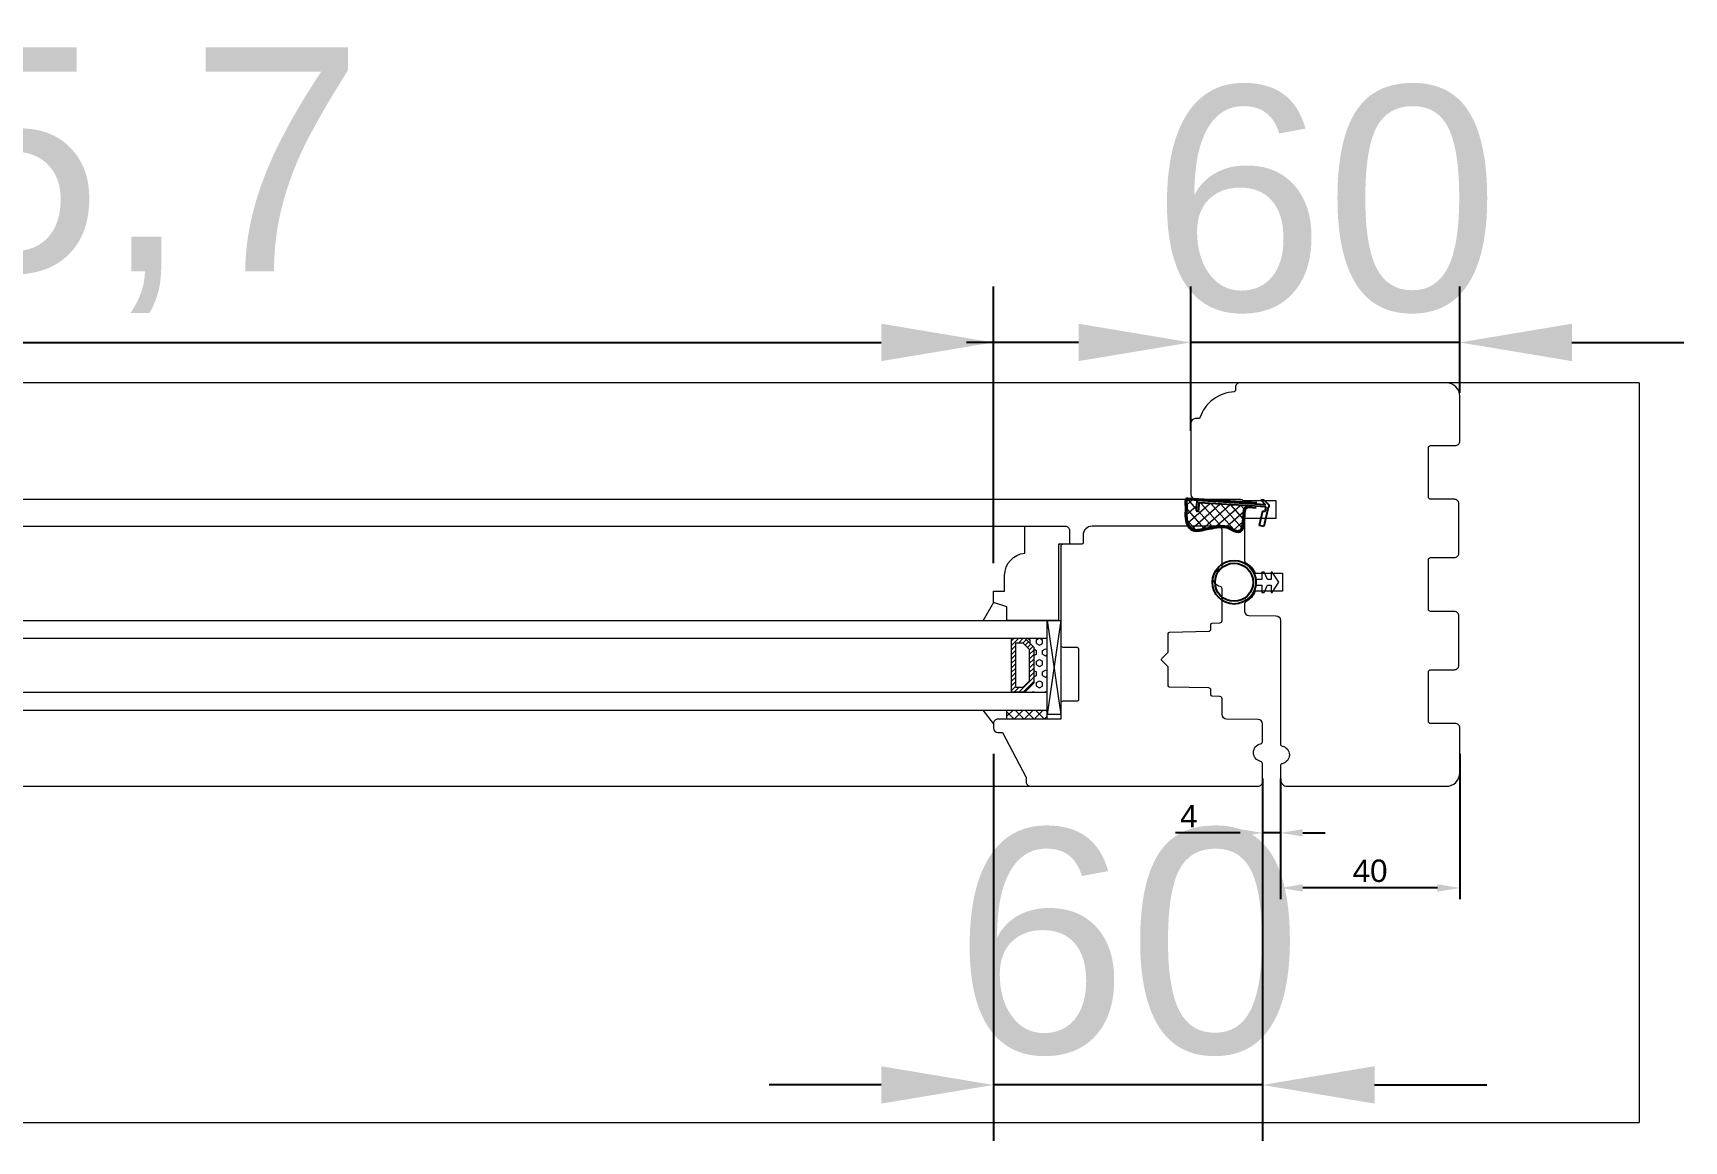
# Model space of a CAD drawing. Header units: millimetres. Extents: x 0 to 182016, y 11 to 3710.
# Drawn here: x 70585.5 to 70953.7, y 985.7 to 1232.8 of the extents above; entities that cross this region are included whole.
import ezdxf

# ---------------------------------------------------------------- set-up
doc = ezdxf.new("R2010")
doc.units = ezdxf.units.MM
for name, color, linetype, lineweight in [('Matmenys', 10, 'Continuous', 20), ('OTHER', 251, 'Continuous', 13), ('Stakta', 7, 'Continuous', 25), ('Testinės profilio linijos', 7, 'Continuous', 5)]:
    doc.layers.add(name, color=color, linetype=linetype, lineweight=lineweight)
doc.styles.get("Standard").update_dxf_attribs({"font": 'arial.ttf'})
doc.dimstyles.new('2', dxfattribs={"dimscale": 2, "dimtxt": 2.5, "dimasz": 2.5, "dimexe": 1.25, "dimexo": 0.625, "dimtad": 1, "dimtxsty": 'Standard', "dimcen": 2.5, "dimadec": 0, "dimazin": 0, "dimtfac": 1, "dimtmove": 0, "dimatfit": 3, "dimfxl": 1, "dimarcsym": 0})
doc.dimstyles.new('Padidinti matmenys', dxfattribs={"dimscale": 10, "dimtxt": 5, "dimasz": 2.5, "dimexe": 1.25, "dimexo": 0.625, "dimtad": 1, "dimdec": 1, "dimtxsty": 'Standard', "dimcen": 2.5, "dimadec": 0, "dimazin": 0, "dimtfac": 1, "dimtdec": 1, "dimtmove": 0, "dimatfit": 3, "dimfxl": 1, "dimarcsym": 0})

# ---------------------------------------------------------------- blocks, each defined once
blk = doc.blocks.new('*D1635')
at = {"layer": 'Defpoints', "color": 0, "transparency": 16777216}
for p in [(70903.66, 1073.31), (70863.66, 1067.81), (70863.66, 1042.13)]:
    blk.add_point(p, dxfattribs=at)
at = {"layer": 'Matmenys', "color": 0, "lineweight": -2, "transparency": 16777216}
for p, q in [((70903.66, 1072.06), (70903.66, 1039.63)), ((70863.66, 1066.56), (70863.66, 1039.63)), ((70898.66, 1042.13), (70868.66, 1042.13))]:
    blk.add_line(p, q, dxfattribs=at)
at = {"layer": 'Matmenys', "color": 0, "transparency": 16777216}
for points in [[(70868.66, 1042.96), (70868.66, 1041.3), (70863.66, 1042.13)], [(70898.66, 1042.96), (70898.66, 1041.3), (70903.66, 1042.13)]]:
    blk.add_solid(points, dxfattribs=at)
at = {"layer": 'Matmenys', "color": 0, "lineweight": 5, "transparency": 16777216, "insert": (70883.66, 1045.93), "char_height": 5, "attachment_point": 5}
blk.add_mtext('40', dxfattribs=at)
blk = doc.blocks.new('*D1636')
at = {"color": 0, "lineweight": -2, "transparency": 16777216}
for p, q in [((70843.66, 1144.06), (70843.66, 1176.3)), ((70903.66, 1152.56), (70903.66, 1176.3)), ((70818.66, 1163.8), (70793.66, 1163.8)), ((70903.66, 1163.8), (70843.66, 1163.8)), ((70928.66, 1163.8), (70953.66, 1163.8))]:
    blk.add_line(p, q, dxfattribs=at)
at = {"color": 0, "transparency": 16777216}
for points in [[(70818.66, 1167.97), (70818.66, 1159.64), (70843.66, 1163.8)], [(70928.66, 1167.97), (70928.66, 1159.64), (70903.66, 1163.8)]]:
    blk.add_solid(points, dxfattribs=at)
at = {"layer": 'Defpoints', "color": 0, "transparency": 16777216}
for p in [(70843.66, 1163.8), (70903.66, 1146.31), (70843.66, 1137.81)]:
    blk.add_point(p, dxfattribs=at)
at = {"color": 0, "lineweight": 5, "transparency": 16777216, "insert": (70873.66, 1195.58), "char_height": 50, "attachment_point": 5}
blk.add_mtext('60', dxfattribs=at)
blk = doc.blocks.new('*D1637')
at = {"color": 0, "lineweight": -2, "transparency": 16777216}
for p, q in [((70799.66, 1072.06), (70799.66, 985.7)), ((70859.66, 1061.81), (70859.66, 985.7)), ((70774.66, 998.2), (70749.66, 998.2)), ((70859.66, 998.2), (70799.66, 998.2)), ((70884.66, 998.2), (70909.66, 998.2))]:
    blk.add_line(p, q, dxfattribs=at)
at = {"color": 0, "transparency": 16777216}
for points in [[(70774.66, 1002.37), (70774.66, 994.04), (70799.66, 998.2)], [(70884.66, 1002.37), (70884.66, 994.04), (70859.66, 998.2)]]:
    blk.add_solid(points, dxfattribs=at)
at = {"layer": 'Defpoints', "color": 0, "transparency": 16777216}
for p in [(70799.66, 1078.31), (70859.66, 1068.06), (70799.66, 998.2)]:
    blk.add_point(p, dxfattribs=at)
at = {"color": 0, "lineweight": 5, "transparency": 16777216, "insert": (70829.66, 1029.98), "char_height": 50, "attachment_point": 5}
blk.add_mtext('60', dxfattribs=at)
blk = doc.blocks.new('*D1638')
at = {"layer": 'Defpoints', "color": 0, "transparency": 16777216}
for p in [(70859.66, 1067.81), (70863.66, 1067.81), (70859.66, 1054.42)]:
    blk.add_point(p, dxfattribs=at)
at = {"layer": 'Matmenys', "color": 0, "lineweight": -2, "transparency": 16777216}
for p, q in [((70859.66, 1066.56), (70859.66, 1051.92)), ((70863.66, 1066.56), (70863.66, 1051.92)), ((70854.66, 1054.42), (70840.26, 1054.42)), ((70863.66, 1054.42), (70859.66, 1054.42)), ((70868.66, 1054.42), (70873.66, 1054.42))]:
    blk.add_line(p, q, dxfattribs=at)
at = {"layer": 'Matmenys', "color": 0, "transparency": 16777216}
for points in [[(70854.66, 1055.25), (70854.66, 1053.59), (70859.66, 1054.42)], [(70868.66, 1055.25), (70868.66, 1053.59), (70863.66, 1054.42)]]:
    blk.add_solid(points, dxfattribs=at)
at = {"layer": 'Matmenys', "color": 0, "lineweight": 5, "transparency": 16777216, "insert": (70843.24, 1058.17), "char_height": 5, "attachment_point": 5}
blk.add_mtext('4', dxfattribs=at)
blk = doc.blocks.new('*D1642')
at = {"color": 0, "lineweight": -2, "transparency": 16777216}
for p, q in [((70344, 1114.56), (70344, 1176.3)), ((70799.66, 1114.56), (70799.66, 1176.3)), ((70369, 1163.8), (70774.66, 1163.8))]:
    blk.add_line(p, q, dxfattribs=at)
at = {"color": 0, "transparency": 16777216}
for points in [[(70369, 1167.97), (70369, 1159.64), (70344, 1163.8)], [(70774.66, 1167.97), (70774.66, 1159.64), (70799.66, 1163.8)]]:
    blk.add_solid(points, dxfattribs=at)
at = {"layer": 'Defpoints', "color": 0, "transparency": 16777216}
for p in [(70799.66, 1163.8), (70344, 1108.31), (70799.66, 1108.31)]:
    blk.add_point(p, dxfattribs=at)
at = {"color": 0, "lineweight": 5, "transparency": 16777216, "insert": (70571.83, 1200), "char_height": 50, "attachment_point": 5}
blk.add_mtext('455,7', dxfattribs=at)

msp = doc.modelspace()

# ---------------------------------------------------------------- hatches: boundary and pattern name
at = {"lineweight": 0}
h = msp.add_hatch(dxfattribs=at)
h.set_pattern_fill('JIS_WOOD', color=256, angle=90, style=0)
h.set_pattern_definition([(45, (52060.88766, -11821.59735), (0.5, -0.5), [])])
h.paths.add_polyline_path([(70808.6587729, 1095.8109378), (70808.6587729, 1087.8109378), (70806.6587729, 1085.8109378), (70803.6587729, 1085.8109378), (70803.6410394, 1097.8475204), (70806.6587729, 1097.8109378)])
h.paths.add_polyline_path([(70807.6587729, 1088.2251513), (70807.6587729, 1095.3967242), (70806.2445593, 1096.8109378), (70804.6587729, 1096.8109378), (70804.6587729, 1086.8109378), (70806.2445593, 1086.8109378)], flags=16)
h = msp.add_hatch(dxfattribs=at)
h.set_pattern_fill('HEX', color=256, scale=0.25, angle=90, style=0)
h.set_pattern_definition([(90, (52060.8877, -11821.5974), (1.374815, -4e-16), [0.79375, -1.5875]), (330, (52060.8877, -11821.5974), (-0.6874075, -1.190624716), [0.79375, -1.5875]), (30, (52060.8877, -11820.8036), (0.6874075, -1.190624716), [0.79375, -1.5875])])
h.paths.add_polyline_path([(70811.6587729, 1085.8109378), (70806.6587729, 1085.8109378), (70808.6587729, 1087.8109378), (70808.6587729, 1095.8109378), (70806.6587729, 1097.8109378), (70811.6587729, 1097.8116468)])
at = {"lineweight": 0, "ltscale": 0.5}
h = msp.add_hatch(dxfattribs=at)
h.set_pattern_fill('ANSI37', color=256, scale=0.5, angle=90, style=0)
h.set_pattern_definition([(135, (70404.6587, 1079.8116), (-1.122532, -1.122532), []), (225, (70404.6587, 1079.8116), (1.122532, -1.122532), [])])
h.paths.add_polyline_path([(70802.6587729, 1081.8116468), (70811.6587729, 1081.8116468), (70811.6587729, 1079.8116468), (70802.6587729, 1079.8116468)])
at = {"layer": 'Matmenys'}
h = msp.add_hatch(dxfattribs=at)
h.set_pattern_fill('ANSI37', color=252, scale=0.5, angle=-93.589345612, style=0)
h.set_pattern_definition([(311.4106544, (67278.6216, -271065.3749), (1.190606082, 1.0500540025), []), (41.4106544, (67278.6216, -271065.3749), (-1.0500540025, 1.190606082), [])])
edge = h.paths.add_edge_path()
edge.add_arc((70845.5729247, 1127.9313767), 0.1, 86.410654388, 176.410654388)
edge.add_line((70845.4731208, 1127.9376372), (70845.3760376, 1126.3899514))
edge.add_arc((70845.126528, 1126.4056027), 0.25, 176.410654388, 356.410654388, ccw=False)
edge.add_line((70844.8770185, 1126.4212539), (70845.0054041, 1128.4679588))
edge.add_arc((70845.105208, 1128.4616983), 0.1, 86.410654381, 176.410654388, ccw=False)
edge.add_line((70845.1114684, 1128.5615022), (70845.1162134, 1128.6371452))
edge.add_line((70845.1162134, 1128.6371452), (70843.1344125, 1128.7614595))
edge.add_spline(control_points=[(70843.1344125, 1128.7614595), (70843.055254, 1128.7496572), (70842.9852624, 1128.7384817), (70842.9015115, 1128.7166877), (70842.8779472, 1128.7073019), (70842.8540642, 1128.694607), (70842.8460046, 1128.6883578), (70842.8215168, 1128.662769), (70842.8026239, 1128.633532), (70842.7689206, 1128.5292122), (70842.7557986, 1128.45628), (70842.7360965, 1128.2032969), (70842.7465948, 1127.9894628), (70842.7659229, 1127.5469844), (70842.7703983, 1127.3276555), (70842.7714745, 1126.9077646), (70842.7684425, 1126.7046785), (70842.7557321, 1126.1144711), (70842.7425556, 1125.746421), (70842.7428173, 1124.9932396), (70842.7613136, 1124.6164897), (70842.8645, 1124.0233853), (70842.924394, 1123.7958143), (70843.0774296, 1123.3987131), (70843.160179, 1123.2269254), (70843.3641792, 1122.8857577), (70843.484294, 1122.719555), (70843.7517391, 1122.4283953), (70843.8994128, 1122.3048153), (70844.1805973, 1122.1450966), (70844.3158936, 1122.0975426), (70844.6171924, 1122.0379377), (70844.7807924, 1122.0272343), (70845.3653892, 1122.0409782), (70845.8293048, 1122.1357324), (70846.7218009, 1122.3074747), (70847.1488812, 1122.3911693), (70848.2272298, 1122.6023556), (70848.8852804, 1122.7360897), (70849.8783823, 1122.8610157), (70850.1819834, 1122.8915096), (70850.804027, 1122.915845), (70851.1199311, 1122.9083043), (70851.6691393, 1122.8234199), (70851.9052227, 1122.7620813), (70852.3058741, 1122.589621), (70852.4645067, 1122.4947725), (70852.7631654, 1122.3105041), (70852.9046227, 1122.2206466), (70853.2064056, 1122.0645635), (70853.3714583, 1121.9945934), (70853.73658, 1121.8748621), (70853.9375301, 1121.8318596), (70854.2769467, 1121.8079609), (70854.4189322, 1121.8211667), (70854.6141529, 1121.881206), (70854.6794807, 1121.9179461), (70854.806204, 1122.0264953), (70854.8653819, 1122.0985614), (70855.0224594, 1122.362649), (70855.1039591, 1122.6037573), (70855.2205764, 1123.1541683), (70855.2571079, 1123.4623634), (70855.3103794, 1124.0585812), (70855.3296019, 1124.3461322), (70855.3729613, 1124.876622), (70855.3950975, 1125.1248805), (70855.4313118, 1125.5296828), (70855.4453982, 1125.6870861), (70855.4735203, 1126.0110185), (70855.4885564, 1126.1893357), (70855.5568414, 1126.4922028), (70855.5924764, 1126.6100248), (70855.6880732, 1126.8225036), (70855.7412201, 1126.9164184), (70855.8598609, 1127.0616121), (70855.9154831, 1127.1166303), (70856.0392503, 1127.2057222), (70856.1028774, 1127.2386016), (70856.2217414, 1127.2867698), (70856.2788184, 1127.303651), (70856.3793988, 1127.3295949), (70856.4237944, 1127.3393125), (70856.4647907, 1127.3483485)], knot_values=[0, 0, 0, 0, 0.2245066002, 0.2245066002, 0.377043448, 0.377043448, 0.5295802957, 0.5295802957, 0.8082977366, 0.8082977366, 1.0870151774, 1.0870151774, 1.6244414062, 1.6244414062, 2.161867635, 2.161867635, 2.6992938638, 2.6992938638, 3.7741463214, 3.7741463214, 5.0334406395, 5.0334406395, 5.8656302806, 5.8656302806, 6.5060139406, 6.5060139406, 7.1463976006, 7.1463976006, 7.7996240151, 7.7996240151, 8.3563201169, 8.3563201169, 8.9130162187, 8.9130162187, 10.239934143, 10.239934143, 11.5668520673, 11.5668520673, 13.5970761059, 13.5970761059, 14.4582175179, 14.4582175179, 15.3193589298, 15.3193589298, 15.9856015553, 15.9856015553, 16.5061017172, 16.5061017172, 17.0266018791, 17.0266018791, 17.547102041, 17.547102041, 18.1672448488, 18.1672448488, 18.7176261004, 18.7176261004, 19.1465766047, 19.1465766047, 19.5755271091, 19.5755271091, 20.3898249977, 20.3898249977, 21.2041228863, 21.2041228863, 21.9655448497, 21.9655448497, 22.7269668131, 22.7269668131, 23.2229068178, 23.2229068178, 23.7188468224, 23.7188468224, 24.0184411081, 24.0184411081, 24.2549295987, 24.2549295987, 24.4119994701, 24.4119994701, 24.5501072405, 24.5501072405, 24.6882150108, 24.6882150108, 24.8099116426, 24.8099116426, 24.8099116426, 24.8099116426], degree=3, periodic=0)
edge.add_line((70856.4647907, 1127.3483485), (70845.5791852, 1128.0311805))

# ---------------------------------------------------------------- linework, layer by layer
at = {"lineweight": 5}
for p, q in [((70943.6587732, 1154.8116468), (70900.6587732, 1154.8116468)), ((70943.6587732, 1154.8116468), (70943.6587732, 989.8116468)), ((68978.6920821, 989.8116468), (70943.6587732, 989.8116468))]:
    msp.add_line(p, q, dxfattribs=at)
at = {"color": 1}
for p, q in [((70843.0901723, 1129.0581796), (70858.4149877, 1128.0968849)), ((70843.1344125, 1128.7614595), (70858.3693572, 1127.8058022)), ((70856.5293635, 1127.0553803), (70858.2898148, 1126.9449507))]:
    msp.add_line(p, q, dxfattribs=at)
for p, q in [((70845.0054041, 1128.4679588), (70844.8770185, 1126.4212539)), ((70845.1114684, 1128.5615022), (70845.1162134, 1128.6371452)), ((70860.3697324, 1127.6043821), (70845.1114684, 1128.5615022)), ((70845.4731208, 1127.9376372), (70845.3760376, 1126.3899514)), ((70860.4129503, 1127.1006884), (70845.5791852, 1128.0311805)), ((70860.0666598, 1128.6252267), (70859.3190191, 1128.6721247)), ((70859.3190191, 1128.6721247), (70860.3697324, 1127.6043821)), ((70860.9184127, 1127.0689818), (70859.9349662, 1122.7218913)), ((70860.0666598, 1128.6252267), (70861.0970011, 1127.558762)), ((70860.4129503, 1127.1006884), (70860.1757554, 1126.0522252)), ((70861.0656986, 1127.0597428), (70860.9184127, 1127.0689818)), ((70861.0970011, 1127.558762), (70861.0656986, 1127.0597428)), ((70859.6880794, 1126.1625526), (70858.9596142, 1122.9425461)), ((70859.9349662, 1122.7218913), (70858.9596142, 1122.9425461)), ((70860.1757554, 1126.0522252), (70859.6880794, 1126.1625526))]:
    msp.add_line(p, q)
at = {"lineweight": 9}
for p, q in [((70337.0032094, 1122.8116468), (70806.6587729, 1122.8116468)), ((70332.0032945, 1101.8116468), (70811.6586878, 1101.8116468)), ((70332.0032945, 1097.8116468), (70811.6586878, 1097.8116468)), ((70332.0032945, 1085.8116468), (70811.6586878, 1085.8116468)), ((70332.0032945, 1081.8116468), (70811.6586878, 1081.8116468))]:
    msp.add_line(p, q, dxfattribs=at)
at = {"lineweight": 0}
for p, q in [((70799.6587729, 1105.8116468), (70797.3721078, 1101.8116468)), ((70811.6587729, 1101.8109378), (70814.6587729, 1080.8109378)), ((70814.6587729, 1101.8109378), (70811.6587729, 1080.8109378)), ((70811.6587729, 1079.8116468), (70811.6587729, 1082.8116468)), ((70799.6587729, 1078.8116468), (70797.3721078, 1081.8116468)), ((70802.6587729, 1079.8116468), (70802.6587729, 1081.8116468))]:
    msp.add_line(p, q, dxfattribs=at)
msp.add_lwpolyline([(70806.6587729, 1116.8116468), (70806.6587729, 1122.8116468), (70815.6587729, 1122.8116468, -0.4142135624), (70816.6587729, 1121.8116468), (70816.6587729, 1118.8116468), (70814.1587729, 1118.8116468), (70814.1587729, 1101.8116468), (70802.6587729, 1101.8116468), (70802.6587729, 1104.8116468), (70799.6587729, 1105.8116468), (70799.6587729, 1108.3116468), (70802.1587729, 1108.3116468), (70802.1587729, 1111.8367097, -0.3851703882), (70806.6587729, 1116.8116468)], format="xyb", dxfattribs=at)
for points in [[(70814.6587729, 1101.8109378), (70814.6587729, 1080.8109378), (70811.6587729, 1080.8109378), (70811.6587729, 1101.8109378)], [(70808.6587729, 1095.8109378), (70808.6587729, 1087.8109378), (70806.6587729, 1085.8109378), (70803.6587729, 1085.8109378), (70803.6587729, 1097.8109378), (70806.6587729, 1097.8109378)], [(70807.6587729, 1095.3967242), (70807.6587729, 1088.2251513), (70806.2445593, 1086.8109378), (70804.6587729, 1086.8109378), (70804.6587729, 1096.8109378), (70806.2445593, 1096.8109378)]]:
    msp.add_lwpolyline(points, close=True, dxfattribs=at)
at = {"color": 18, "linetype": 'ByBlock', "true_color": 0x000000}
for radius in [4.85, 4.25]:
    msp.add_circle((70853.3317624, 1110.3105813), radius, dxfattribs=at)
for centre, radius, start, end in [((70845.105208, 1128.4616983), 0.1, 86.410654388, 176.410654391), ((70845.5729247, 1127.9313767), 0.1, 86.410654388, 176.410654391), ((70845.126528, 1126.4056027), 0.25, 176.410654391, 356.410654391)]:
    msp.add_arc(centre, radius, start, end)
at = {"color": 1}
msp.add_spline([(70843.0901723, 1129.0581796), (70842.7286719, 1128.9676829), (70842.459131, 1127.6938244), (70842.9475203, 1123.0014514), (70843.9907181, 1121.9114451), (70846.15419, 1121.8928287), (70847.8522298, 1122.2232026), (70850.0176707, 1122.570119), (70852.0543924, 1122.3706902), (70852.8826371, 1121.8945212), (70854.7371773, 1121.6142579), (70855.6296232, 1124.3264364), (70855.7567907, 1125.805312), (70855.8747621, 1126.4925799), (70856.1769677, 1126.9344652), (70856.5293635, 1127.0553803)], degree=3, dxfattribs=at)
msp.add_open_spline([(70843.1344125, 1128.7614595), (70843.055254, 1128.7496572), (70842.9852624, 1128.7384817), (70842.9015115, 1128.7166877), (70842.8779472, 1128.7073019), (70842.8540642, 1128.694607), (70842.8460046, 1128.6883578), (70842.8215168, 1128.662769), (70842.8026239, 1128.633532), (70842.7689206, 1128.5292122), (70842.7557986, 1128.45628), (70842.7360965, 1128.2032969), (70842.7465948, 1127.9894628), (70842.7659229, 1127.5469844), (70842.7703983, 1127.3276555), (70842.7714745, 1126.9077646), (70842.7684425, 1126.7046785), (70842.7557321, 1126.1144711), (70842.7425556, 1125.746421), (70842.7428173, 1124.9932396), (70842.7613136, 1124.6164897), (70842.8645, 1124.0233853), (70842.924394, 1123.7958143), (70843.0774296, 1123.3987131), (70843.160179, 1123.2269254), (70843.3641792, 1122.8857577), (70843.484294, 1122.719555), (70843.7517391, 1122.4283953), (70843.8994128, 1122.3048153), (70844.1805973, 1122.1450966), (70844.3158936, 1122.0975426), (70844.6171924, 1122.0379377), (70844.7807924, 1122.0272343), (70845.3653892, 1122.0409782), (70845.8293048, 1122.1357324), (70846.7218009, 1122.3074747), (70847.1488812, 1122.3911693), (70848.2272298, 1122.6023556), (70848.8852804, 1122.7360897), (70849.8783823, 1122.8610157), (70850.1819834, 1122.8915096), (70850.804027, 1122.915845), (70851.1199311, 1122.9083043), (70851.6691393, 1122.8234199), (70851.9052227, 1122.7620813), (70852.3058741, 1122.589621), (70852.4645067, 1122.4947725), (70852.7631654, 1122.3105041), (70852.9046227, 1122.2206466), (70853.2064056, 1122.0645635), (70853.3714583, 1121.9945934), (70853.73658, 1121.8748621), (70853.9375301, 1121.8318596), (70854.2769467, 1121.8079609), (70854.4189322, 1121.8211667), (70854.6141529, 1121.881206), (70854.6794807, 1121.9179461), (70854.806204, 1122.0264953), (70854.8653819, 1122.0985614), (70855.0224594, 1122.362649), (70855.1039591, 1122.6037573), (70855.2205764, 1123.1541683), (70855.2571079, 1123.4623634), (70855.3103794, 1124.0585812), (70855.3296019, 1124.3461322), (70855.3729613, 1124.876622), (70855.3950975, 1125.1248805), (70855.4313118, 1125.5296828), (70855.4453982, 1125.6870861), (70855.4735203, 1126.0110185), (70855.4885564, 1126.1893357), (70855.5568414, 1126.4922028), (70855.5924764, 1126.6100248), (70855.6880732, 1126.8225036), (70855.7412201, 1126.9164184), (70855.8598609, 1127.0616121), (70855.9154831, 1127.1166303), (70856.0392503, 1127.2057222), (70856.1028774, 1127.2386016), (70856.2217414, 1127.2867698), (70856.2788184, 1127.303651), (70856.3793988, 1127.3295949), (70856.4237944, 1127.3393125), (70856.4647907, 1127.3483485)], degree=3, knots=[0, 0, 0, 0, 0.2245066002, 0.2245066002, 0.377043448, 0.377043448, 0.5295802957, 0.5295802957, 0.8082977366, 0.8082977366, 1.0870151774, 1.0870151774, 1.6244414062, 1.6244414062, 2.161867635, 2.161867635, 2.6992938638, 2.6992938638, 3.7741463214, 3.7741463214, 5.0334406395, 5.0334406395, 5.8656302806, 5.8656302806, 6.5060139406, 6.5060139406, 7.1463976006, 7.1463976006, 7.7996240151, 7.7996240151, 8.3563201169, 8.3563201169, 8.9130162187, 8.9130162187, 10.239934143, 10.239934143, 11.5668520673, 11.5668520673, 13.5970761059, 13.5970761059, 14.4582175179, 14.4582175179, 15.3193589298, 15.3193589298, 15.9856015553, 15.9856015553, 16.5061017172, 16.5061017172, 17.0266018791, 17.0266018791, 17.547102041, 17.547102041, 18.1672448488, 18.1672448488, 18.7176261004, 18.7176261004, 19.1465766047, 19.1465766047, 19.5755271091, 19.5755271091, 20.3898249977, 20.3898249977, 21.2041228863, 21.2041228863, 21.9655448497, 21.9655448497, 22.7269668131, 22.7269668131, 23.2229068178, 23.2229068178, 23.7188468224, 23.7188468224, 24.0184411081, 24.0184411081, 24.2549295987, 24.2549295987, 24.4119994701, 24.4119994701, 24.5501072405, 24.5501072405, 24.6882150108, 24.6882150108, 24.8099116426, 24.8099116426, 24.8099116426, 24.8099116426], dxfattribs=at)
at = {"layer": 'OTHER'}
msp.add_lwpolyline([(70858.1349722, 1109.7005552), (70859.550881, 1109.7005552), (70859.550881, 1108.0552738), (70860.0765632, 1108.0552738), (70860.8199042, 1109.7005552), (70861.6125238, 1109.7005552), (70861.6125238, 1108.0552738), (70861.8314146, 1108.0552738), (70863.3342959, 1110.3105813), (70861.8314146, 1112.5658888), (70861.6125238, 1112.5658888), (70861.6125238, 1110.9206075), (70860.8199042, 1110.9206075), (70860.0765632, 1112.5658888), (70859.550881, 1112.5658888), (70859.550881, 1110.9206075), (70858.1349722, 1110.9206075)], dxfattribs=at)
at = {"layer": 'Stakta', "color": 18, "lineweight": 5, "true_color": 0x000000}
for points in [[(70855.6587729, 1115.1149884, 0.2720281141), (70855.9153864, 1114.6782241, -0.164173551), (70858.0640976, 1112.3105813), (70864.1587729, 1112.3105813), (70864.1587729, 1108.3105813), (70858.0640976, 1108.3105813, -0.164173551), (70855.9153864, 1105.9429385, 0.2720281141), (70855.6587729, 1105.5061742), (70855.6587729, 1103.872773, 0.4116598905), (70856.6500463, 1102.8728111), (70862.6674994, 1102.8202976, -0.4116598905), (70863.6587729, 1101.8203356), (70863.6587729, 1074.2611366, 0.3563939587), (70864.0587729, 1073.7712386, -0.8164965809), (70864.0587729, 1069.852055, 0.3563939587), (70863.6587729, 1069.3621571), (70863.6587729, 1066.3116468, 0.4142135624), (70865.1587729, 1064.8116468), (70900.6587732, 1064.8116468, 0.4142135624), (70903.6587732, 1067.8116468), (70903.6587732, 1077.8116468, 0.4142135624), (70902.6587732, 1078.8116468), (70897.1587732, 1078.8116468, -0.4142135624), (70896.6587732, 1079.3116468), (70896.6587732, 1090.3116468, -0.4142135624), (70897.1587732, 1090.8116468), (70902.4587732, 1090.8116468, 0.4142135624), (70903.4587732, 1091.8116468), (70903.4587732, 1102.8116468, 0.4142135624), (70902.4587732, 1103.8116468), (70897.1587732, 1103.8116468, -0.4142135624), (70896.6587732, 1104.3116468), (70896.6587732, 1115.3116468, -0.4142135624), (70897.1587732, 1115.8116468), (70902.4587732, 1115.8116468, 0.4142135624), (70903.4587732, 1116.8116468), (70903.4587732, 1127.8116468, 0.4142135624), (70902.4587732, 1128.8116468), (70897.1587732, 1128.8116468, -0.4142135624), (70896.6587732, 1129.3116468), (70896.6587732, 1140.3116468, -0.4142135624), (70897.1587732, 1140.8116468), (70902.6587732, 1140.8116468, 0.4142135624), (70903.6587732, 1141.8116468), (70903.6587732, 1151.8116468, 0.4142135624), (70900.6587732, 1154.8116468), (70854.6587729, 1154.8116468, 0.4142135624), (70853.6587729, 1153.8116468), (70853.6587729, 1153.1023202, -0.4001549105), (70853.3732382, 1152.8026691, 0.3090857966), (70845.7239275, 1147.0143859, -0.3199404334), (70845.4421044, 1146.809756), (70844.6500463, 1146.8028438, 0.4116598905), (70843.6587729, 1145.8028819), (70843.6587729, 1129.9076805, 0.4116598905), (70844.6500463, 1128.9077185), (70854.6674994, 1128.8202976, -0.2023892741), (70855.38133, 1128.5116468), (70862.6587729, 1128.5116468), (70862.6587729, 1124.5116468), (70855.6587729, 1124.5116468)], [(70848.1587729, 1085.2013535), (70848.1587729, 1086.2544751, 0.4091108014), (70847.6674991, 1086.7543989), (70838.9535371, 1086.9065017, -0.4091108014), (70838.6587729, 1087.206456), (70838.6587729, 1091.230276, 0.1989123674), (70838.5123262, 1091.5838294), (70837.2466408, 1092.8495148, -0.4142135624), (70837.2466408, 1093.2737789), (70838.5123262, 1094.5394643, 0.1989123674), (70838.6587729, 1094.8930177), (70838.6587729, 1098.9168377, -0.4091108014), (70838.9535371, 1099.216792), (70847.6674991, 1099.3688947, 0.4091108014), (70848.1587729, 1099.8688186), (70848.1587729, 1100.9219402, -0.4040262259), (70848.448303, 1101.2217575), (70850.1762226, 1101.2820977, 0.4040262258), (70850.6587729, 1101.7817932), (70850.6587729, 1108.8621571, 0.3563939587), (70850.2587729, 1109.352055, -0.8164965809), (70850.2587729, 1113.2712386, 0.3563939587), (70850.6587729, 1113.7611366), (70850.6587729, 1121.8116468, 0.4142135624), (70849.6587729, 1122.8116468), (70821.6587729, 1122.8116468, 0.4142135624), (70819.6587729, 1120.8116468), (70819.6587729, 1119.1090402, -0.4116598905), (70819.3613908, 1118.8090516), (70815.1544096, 1118.7723379, 0.4116598905), (70814.6587729, 1118.2723569), (70814.6587729, 1096.3422099, 0.4116598905), (70815.1544096, 1095.842229), (70818.3613908, 1095.8142421, -0.4116598905), (70818.6587729, 1095.5142535), (70818.6587729, 1084.1090402, -0.4116598905), (70818.3613908, 1083.8090516), (70815.1544096, 1083.7810647, 0.4116598905), (70814.6587729, 1083.2810838), (70814.6587729, 1079.8116468), (70800.6587729, 1079.8116468, 0.4142135624), (70799.6587729, 1078.8116468), (70799.6587729, 1077.8204118, 0.4116598905), (70800.6500463, 1076.8204499), (70801.6587729, 1076.8116468), (70806.917341, 1066.9217186, -0.1227845609), (70806.9758672, 1066.6869828), (70806.9758672, 1065.8116468, 0.4142135624), (70807.9758672, 1064.8116468), (70858.6587729, 1064.8116468, 0.4142135624), (70859.6587729, 1065.8116468), (70859.6587729, 1069.8621571, 0.3563939587), (70859.2587729, 1070.352055, -0.8164965809), (70859.2587729, 1074.2712386, 0.3563939587), (70859.6587729, 1074.7611366), (70859.6587729, 1078.7417938, 0.4116598905), (70858.6674994, 1079.7417557), (70851.6500463, 1079.8029961, -0.4116598905), (70850.6587729, 1080.802958), (70850.6587729, 1084.3414835, 0.4040361542), (70850.1762226, 1084.8411959), (70848.448303, 1084.9015362, -0.4040262258)]]:
    msp.add_lwpolyline(points, format="xyb", close=True, dxfattribs=at)
at = {"layer": 'Testinės profilio linijos', "lineweight": 5}
for p, q in [((70854.6587574, 1154.8116468), (69067.1920825, 1154.8116468)), ((70288.871672, 1128.8116468), (70854.7903103, 1128.8116468)), ((69114.374968, 1064.8116468), (70807.9758456, 1064.8116468))]:
    msp.add_line(p, q, dxfattribs=at)

# ---------------------------------------------------------------- dimensions: what is measured, and where the dimension line sits
at = {"color": 1, "lineweight": 5}
dim = msp.add_linear_dim(base=(70799.6587729, 1163.804424), p1=(70344.0032094, 1108.3116468), p2=(70799.6587729, 1108.3116468), dimstyle='Padidinti matmenys', dxfattribs=at)
dim.commit()
dim.dimension.update_dxf_attribs({"geometry": '*D1642', "text_midpoint": (70571.8309911, 1199.9998537)})
for base, p1, p2, picture, middle in [((70843.6587729, 1163.804424), (70903.6587729, 1146.3116468), (70843.6587729, 1137.8116468), '*D1636', (70873.6587729, 1163.804424)), ((70799.6587729, 998.201914), (70859.6587729, 1068.0616468), (70799.6587729, 1078.3116468), '*D1637', (70829.6587729, 998.201914))]:
    dim = msp.add_linear_dim(base=base, p1=p1, p2=p2, dimstyle='Padidinti matmenys', dxfattribs=at)
    dim.commit()
    dim.dimension.update_dxf_attribs({"geometry": picture, "text_midpoint": middle, "dimtype": 160})
at = {"layer": 'Matmenys', "lineweight": 5}
for base, p1, p2, picture, middle in [((70863.6587729, 1042.1287646), (70903.6587729, 1073.3116468), (70863.6587729, 1067.8116468), '*D1635', (70883.6587729, 1042.1287646)), ((70859.6587729, 1054.4191349), (70863.6587729, 1067.8116468), (70859.6587729, 1067.8116468), '*D1638', (70843.2378997, 1054.4191349))]:
    dim = msp.add_linear_dim(base=base, p1=p1, p2=p2, dimstyle='2', override={"dimtmove": 0}, dxfattribs=at)
    dim.commit()
    dim.dimension.update_dxf_attribs({"geometry": picture, "text_midpoint": middle, "dimtype": 160})

doc.saveas('drawing.dxf')
